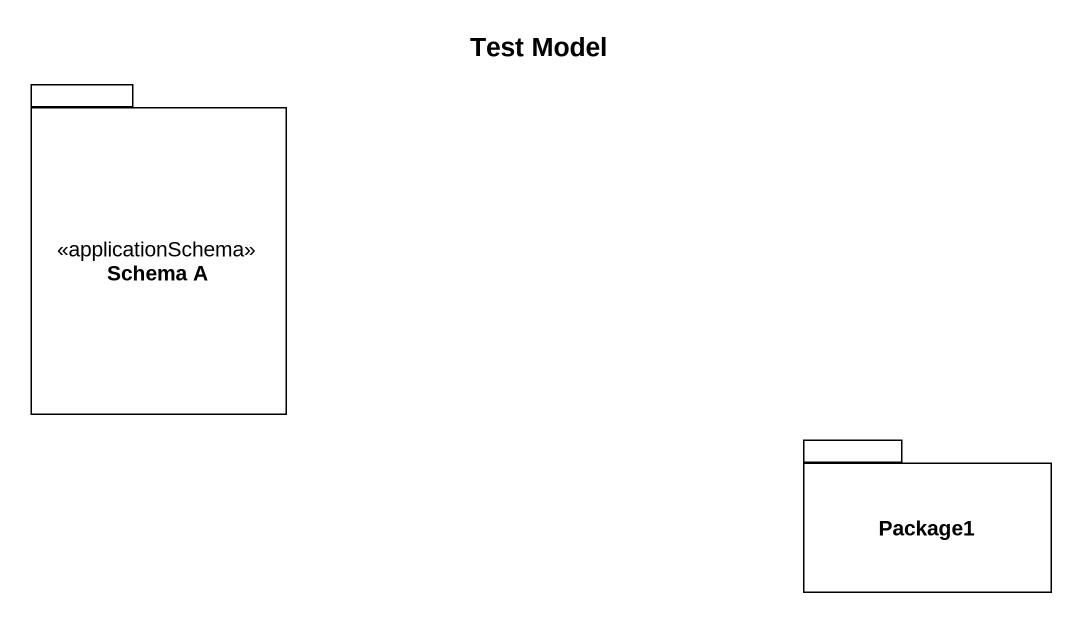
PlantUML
@startuml
title Test Model
package "Schema A" as Schema_A <<applicationSchema>> {
}
package Package1 {
}
@enduml
